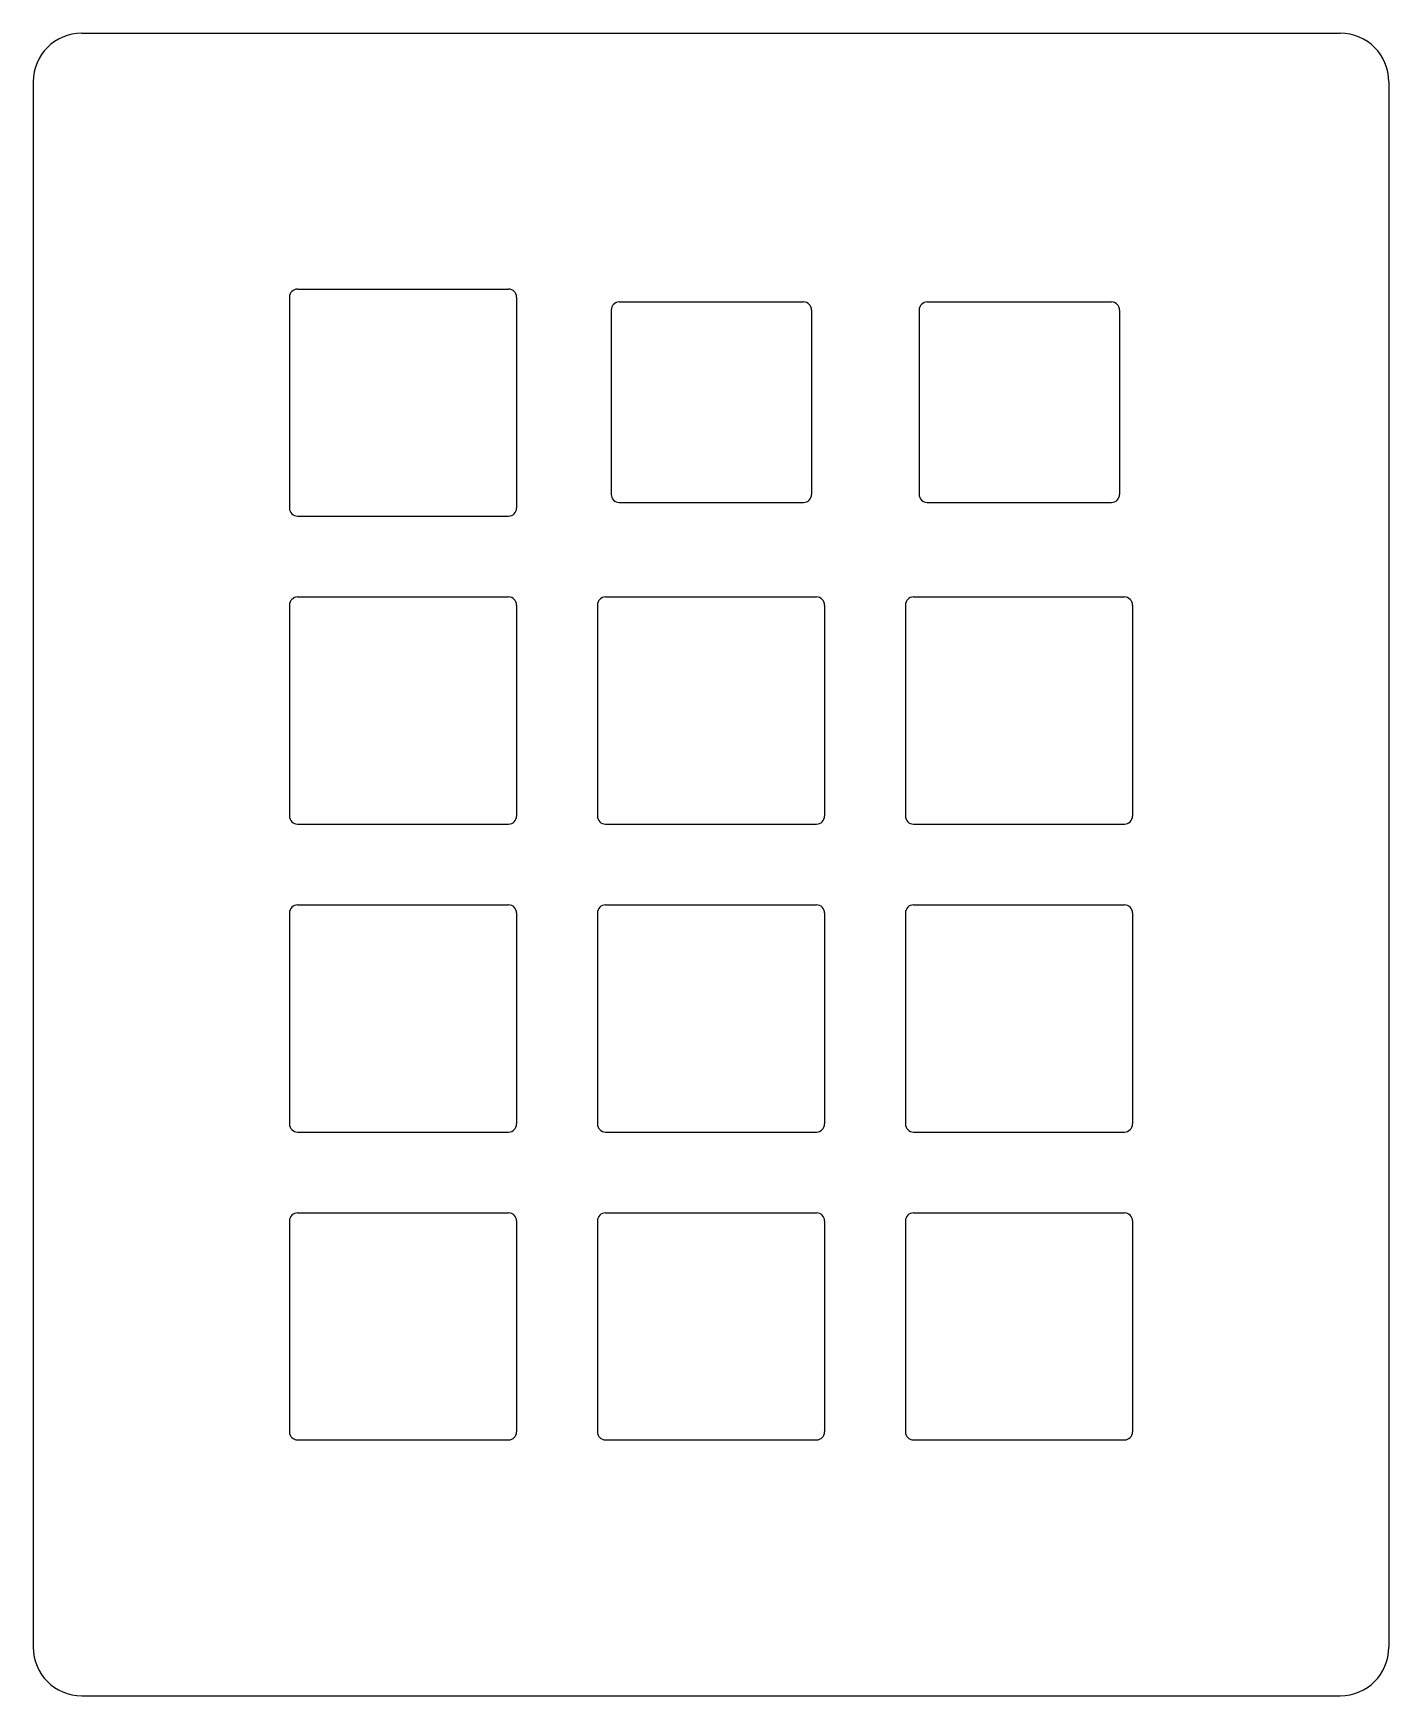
# Model space of a CAD drawing. Extents: x -10 to 74, y -93 to 10.
import ezdxf

# ---------------------------------------------------------------- set-up
doc = ezdxf.new("R2010")
doc.units = 0
doc.layers.add('MODELSKETCH_VISIBLE', color=7, linetype='CONTINUOUS')

msp = doc.modelspace()

# ---------------------------------------------------------------- linework, layer by layer
at = {"layer": 'MODELSKETCH_VISIBLE'}
for p, q in [((-7, 10), (70.85, 10)), ((-10, 7), (-10, -89.85)), ((73.85, 7), (73.85, -89.85)), ((6.35, -5.825), (19.4, -5.825)), ((5.85, -6.325), (5.85, -19.375)), ((19.9, -6.325), (19.9, -19.375)), ((25.75, -7.125), (25.75, -18.525)), ((26.25, -6.625), (37.65, -6.625)), ((38.15, -7.125), (38.15, -18.525)), ((44.8, -7.125), (44.8, -18.525)), ((45.3, -6.625), (56.7, -6.625)), ((57.2, -7.125), (57.2, -18.525)), ((26.25, -19.025), (37.65, -19.025)), ((45.3, -19.025), (56.7, -19.025)), ((6.35, -19.875), (19.4, -19.875)), ((5.85, -25.375), (5.85, -38.425)), ((6.35, -24.875), (19.4, -24.875)), ((19.9, -25.375), (19.9, -38.425)), ((24.9, -25.375), (24.9, -38.425)), ((25.4, -24.875), (38.45, -24.875)), ((38.95, -25.375), (38.95, -38.425)), ((43.95, -25.375), (43.95, -38.425)), ((44.45, -24.875), (57.5, -24.875)), ((58, -25.375), (58, -38.425)), ((6.35, -38.925), (19.4, -38.925)), ((25.4, -38.925), (38.45, -38.925)), ((44.45, -38.925), (57.5, -38.925)), ((6.35, -43.925), (19.4, -43.925)), ((25.4, -43.925), (38.45, -43.925)), ((44.45, -43.925), (57.5, -43.925)), ((5.85, -44.425), (5.85, -57.475)), ((19.9, -44.425), (19.9, -57.475)), ((24.9, -44.425), (24.9, -57.475)), ((38.95, -44.425), (38.95, -57.475)), ((43.95, -44.425), (43.95, -57.475)), ((58, -44.425), (58, -57.475)), ((6.35, -57.975), (19.4, -57.975)), ((25.4, -57.975), (38.45, -57.975)), ((44.45, -57.975), (57.5, -57.975)), ((5.85, -63.475), (5.85, -76.525)), ((6.35, -62.975), (19.4, -62.975)), ((19.9, -63.475), (19.9, -76.525)), ((24.9, -63.475), (24.9, -76.525)), ((25.4, -62.975), (38.45, -62.975)), ((38.95, -63.475), (38.95, -76.525)), ((43.95, -63.475), (43.95, -76.525)), ((44.45, -62.975), (57.5, -62.975)), ((58, -63.475), (58, -76.525)), ((6.35, -77.025), (19.4, -77.025)), ((25.4, -77.025), (38.45, -77.025)), ((44.45, -77.025), (57.5, -77.025)), ((-7, -92.85), (70.85, -92.85))]:
    msp.add_line(p, q, dxfattribs=at)
for centre, radius, start, end in [((-7, 7), 3, 90, 180), ((70.85, 7), 3, 0, 90), ((6.35, -6.325), 0.5, 90, 180), ((19.4, -6.325), 0.5, 0, 90), ((26.25, -7.125), 0.5, 90, 180), ((37.65, -7.125), 0.5, 0, 90), ((45.3, -7.125), 0.5, 90, 180), ((56.7, -7.125), 0.5, 0, 90), ((6.35, -19.375), 0.5, 180, 270), ((19.4, -19.375), 0.5, 270, 0), ((26.25, -18.525), 0.5, 180, 270), ((37.65, -18.525), 0.5, 270, 0), ((45.3, -18.525), 0.5, 180, 270), ((56.7, -18.525), 0.5, 270, 0), ((6.35, -25.375), 0.5, 90, 180), ((19.4, -25.375), 0.5, 0, 90), ((25.4, -25.375), 0.5, 90, 180), ((38.45, -25.375), 0.5, 0, 90), ((44.45, -25.375), 0.5, 90, 180), ((57.5, -25.375), 0.5, 0, 90), ((6.35, -38.425), 0.5, 180, 270), ((19.4, -38.425), 0.5, 270, 0), ((25.4, -38.425), 0.5, 180, 270), ((38.45, -38.425), 0.5, 270, 0), ((44.45, -38.425), 0.5, 180, 270), ((57.5, -38.425), 0.5, 270, 0), ((6.35, -44.425), 0.5, 90, 180), ((19.4, -44.425), 0.5, 0, 90), ((25.4, -44.425), 0.5, 90, 180), ((38.45, -44.425), 0.5, 0, 90), ((44.45, -44.425), 0.5, 90, 180), ((57.5, -44.425), 0.5, 0, 90), ((6.35, -57.475), 0.5, 180, 270), ((19.4, -57.475), 0.5, 270, 0), ((25.4, -57.475), 0.5, 180, 270), ((38.45, -57.475), 0.5, 270, 0), ((44.45, -57.475), 0.5, 180, 270), ((57.5, -57.475), 0.5, 270, 0), ((6.35, -63.475), 0.5, 90, 180), ((19.4, -63.475), 0.5, 0, 90), ((25.4, -63.475), 0.5, 90, 180), ((38.45, -63.475), 0.5, 0, 90), ((44.45, -63.475), 0.5, 90, 180), ((57.5, -63.475), 0.5, 0, 90), ((6.35, -76.525), 0.5, 180, 270), ((19.4, -76.525), 0.5, 270, 0), ((25.4, -76.525), 0.5, 180, 270), ((38.45, -76.525), 0.5, 270, 0), ((44.45, -76.525), 0.5, 180, 270), ((57.5, -76.525), 0.5, 270, 0), ((-7, -89.85), 3, 180, 270), ((70.85, -89.85), 3, 270, 0)]:
    msp.add_arc(centre, radius, start, end, dxfattribs=at)

doc.saveas('drawing.dxf')
